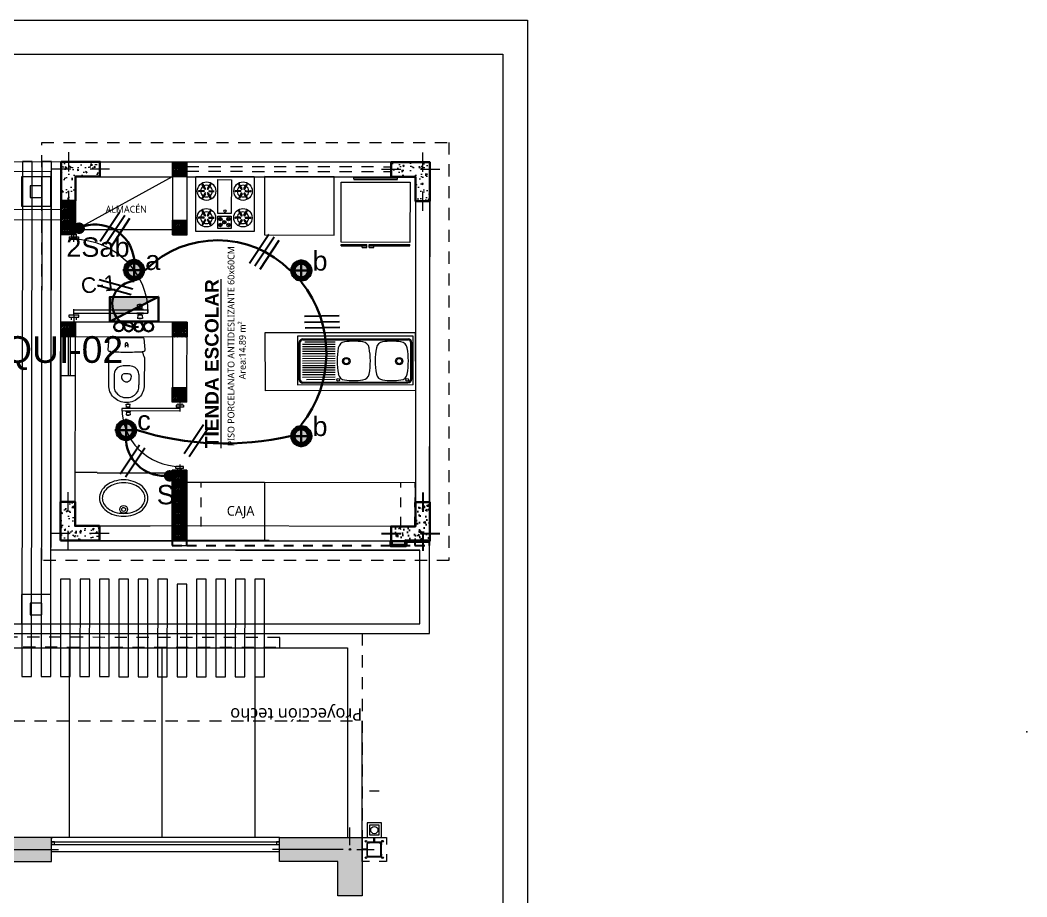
# Model space of a CAD drawing. Header units: metres. Extents: x -95.7 to -56.3, y 6.1 to 23.8.
# Drawn here: x -66.67 to -56.31, y 10.64 to 19.67 of the extents above; entities that cross this region are included whole.
import ezdxf

# ---------------------------------------------------------------- set-up
doc = ezdxf.new("R2010")
doc.units = ezdxf.units.M
doc.linetypes.add('DASHED2', pattern=[0.375, 0.25, -0.125])
doc.linetypes.add('HIDDEN2', pattern=[0.1875, 0.125, -0.0625])
for name, color, linetype, lineweight in [('ALUMBRADO', 1, 'Continuous', 30), ('GRAFO 02', 7, 'Continuous', 20), ('GRAFO01', 7, 'Continuous', 0), ('Interior - Stair & Railing_Pen_No__122', 9, 'Continuous', 13), ('Letras El', 9, 'Continuous', 5), ('letras sr', 7, 'Continuous', 5), ('Muros el', 7, 'Continuous', 50), ('Pisos El', 252, 'Continuous', 0), ('proyecc', 252, 'DASHED2', 0), ('Sanitarios el', 141, 'Continuous', 15), ('TOMACORRIENTE', 5, 'HIDDEN2', 30)]:
    doc.layers.add(name, color=color, linetype=linetype, lineweight=lineweight)
doc.layers.add('Mobiliario', color=7, linetype='Continuous', lineweight=0, true_color=0x7f7f7f)
doc.layers.add('RAMPA PROPUESTA 1 CERRAMIENTO_Pen_No__123', color=7, linetype='Continuous', lineweight=0, true_color=0xd8d8d8)
doc.styles.add('Generales', font='trebuc.ttf', dxfattribs={"height": 0.22})
doc.styles.add('Santa Rosa 1 50', font='trebuc.ttf')
doc.styles.get("Standard").update_dxf_attribs({"font": 'arial.ttf'})

# ---------------------------------------------------------------- blocks, each defined once
blk = doc.blocks.new('PTA-B-flat-3')
for p, q in [((0, 0), (0, -0.111)), ((0, -0.074), (-0.693, -0.073)), ((-0.693, -0.073), (-0.693, -0.1)), ((-0.693, -0.1), (0, -0.101)), ((-0.65, -0.067), (-0.588, -0.067)), ((-0.65, -0.072), (-0.65, -0.067)), ((-0.65, -0.072), (-0.588, -0.072)), ((-0.65, -0.101), (-0.65, -0.107)), ((-0.65, -0.101), (-0.588, -0.101)), ((-0.65, -0.107), (-0.588, -0.107)), ((-0.639, -0.12), (-0.644, -0.152)), ((-0.639, -0.053), (-0.643, -0.021)), ((-0.643, -0.021), (-0.594, -0.021)), ((-0.639, -0.053), (-0.599, -0.053)), ((-0.639, -0.12), (-0.599, -0.12)), ((-0.629, -0.021), (-0.629, -0.02)), ((-0.629, -0.02), (-0.609, -0.02)), ((-0.61, -0.063), (-0.628, -0.063)), ((-0.61, -0.111), (-0.628, -0.111)), ((-0.627, -0.063), (-0.627, -0.053)), ((-0.627, -0.111), (-0.627, -0.12)), ((-0.611, -0.063), (-0.611, -0.053)), ((-0.611, -0.111), (-0.611, -0.12)), ((-0.609, -0.021), (-0.609, -0.02)), ((-0.599, -0.053), (-0.594, -0.021)), ((-0.599, -0.12), (-0.595, -0.152)), ((-0.588, -0.072), (-0.588, -0.067)), ((-0.588, -0.101), (-0.588, -0.107)), ((-0.044, -0.035), (-0.045, -0.058)), ((0.044, -0.058), (-0.045, -0.058)), ((0.044, -0.036), (-0.044, -0.035)), ((-0.022, -0.013), (-0.022, -0.035)), ((0.022, -0.013), (0.022, -0.036)), ((0.044, -0.036), (0.044, -0.058)), ((-0.644, -0.152), (-0.595, -0.152)), ((-0.629, -0.152), (-0.629, -0.154)), ((-0.629, -0.154), (-0.609, -0.154)), ((-0.609, -0.152), (-0.609, -0.154)), ((0.043, -0.769), (-0.046, -0.769)), ((-0.046, -0.791), (-0.046, -0.769)), ((0.043, -0.791), (-0.046, -0.791)), ((-0.023, -0.813), (-0.023, -0.791)), ((-0.001, -0.744), (-0.001, -0.806)), ((0.021, -0.813), (0.021, -0.791)), ((0.043, -0.791), (0.043, -0.769))]:
    blk.add_line(p, q)
for centre, radius, start, end in [((0, -0.074), 0.693, 179.9174, 269.9174), ((-0.631, -0.063), 0.00358, 260.098, 5.0647), ((-0.631, -0.11), 0.00358, 354.7701, 99.7368), ((-0.607, -0.063), 0.00358, 174.7701, 279.7368), ((-0.607, -0.11), 0.00358, 80.098, 185.0647)]:
    blk.add_arc(centre, radius, start, end)
blk = doc.blocks.new('werfew-flat-1')
for p, q in [((321.193, 363.775), (321.193, 363.747)), ((321.223, 363.775), (321.223, 363.747)), ((321.079, 363.464), (321.079, 363.358)), ((321.336, 363.463), (321.336, 363.357))]:
    blk.add_line(p, q)
blk.add_lwpolyline([(321.392, 363.636), (321.391, 363.356, -0.414214), (321.211, 363.176, -0.005002), (321.207, 363.176, -0.005002), (321.204, 363.176, -0.414214), (321.024, 363.356), (321.024, 363.636, -0.005595), (321.047, 363.699, -0.000857), (321.037, 363.7, -0.423453), (321.018, 363.721), (321.03, 363.837, -0.388879), (321.04, 363.846), (321.208, 363.846), (321.377, 363.846, -0.388879), (321.387, 363.836), (321.398, 363.721, -0.423453), (321.379, 363.699, -0.000857), (321.369, 363.699, -0.005595)], format="xyb", close=True)
for centre, radius, start, end in [((321.208, 363.775), 0.015, 89.9174, 179.9174), ((321.208, 363.775), 0.0135, 89.9174, 269.9174), ((321.208, 363.775), 0.015, 359.9174, 89.9174), ((321.208, 363.775), 0.0135, 269.9174, 89.9174), ((321.209, 366.695), 3, 266.9154, 269.9887), ((321.216, 366.695), 3, 269.8461, 272.9194), ((321.164, 363.464), 0.085, 104.8726, 179.9174), ((321.204, 363.314), 0.24, 89.0263, 104.8726), ((321.211, 363.314), 0.24, 74.9621, 90.8084), ((321.251, 363.464), 0.085, 359.9174, 74.9621), ((321.207, 363.439), 0.05, 162.935, 270.7566), ((321.178, 363.448), 0.02, 108.6497, 162.935), ((321.204, 363.372), 0.1, 87.7784, 108.6497), ((321.211, 363.372), 0.1, 71.185, 92.0563), ((321.208, 363.439), 0.05, 269.0782, 16.8997), ((321.237, 363.448), 0.02, 16.8997, 71.185), ((321.319, 363.357), 0.24, 179.9174, 188.1467), ((321.182, 363.338), 0.102, 188.1467, 219.2068), ((321.233, 363.338), 0.102, 320.628, 351.6881), ((321.096, 363.358), 0.24, 351.6881, 359.9174), ((321.204, 363.356), 0.13, 219.2068, 271.5626), ((321.211, 363.356), 0.13, 268.2722, 320.628)]:
    blk.add_arc(centre, radius, start, end)
blk = doc.blocks.new('SAPLS501-flat-1')
at = {"linetype": 'Continuous'}
for p, q in [((-0.273, 0.55), (0.275, 0.55)), ((0.274, 0), (-0.274, 0))]:
    blk.add_line(p, q, dxfattribs=at)
for points in [[(0, 0.101, 0.075373), (0.099, 0.115, 0.085733), (0.177, 0.155, 0.106084), (0.233, 0.219, 0.12693), (0.251, 0.288, 0.12693), (0.233, 0.357, 0.106084), (0.178, 0.42, 0.085733), (0.099, 0.46, 0.075373), (0.001, 0.476, 0.075373), (-0.098, 0.461, 0.085733), (-0.176, 0.421, 0.106084), (-0.232, 0.357, 0.12693), (-0.25, 0.288, 0.12693), (-0.232, 0.22, 0.106084), (-0.177, 0.156, 0.085733), (-0.099, 0.116, 0.075373)], [(0, 0.131, 0.075373), (0.09, 0.144, 0.085733), (0.159, 0.179, 0.106084), (0.207, 0.233, 0.12693), (0.221, 0.288, 0.12693), (0.207, 0.342, 0.106084), (0.16, 0.396, 0.085733), (0.09, 0.432, 0.075373), (0.001, 0.446, 0.075373), (-0.089, 0.432, 0.085733), (-0.158, 0.397, 0.106084), (-0.206, 0.343, 0.12693), (-0.22, 0.288, 0.12693), (-0.206, 0.234, 0.106084), (-0.159, 0.18, 0.085733), (-0.09, 0.144, 0.075373)]]:
    blk.add_lwpolyline(points, format="xyb", close=True)
for radius in [0.04, 0.02]:
    blk.add_circle((0, 0.172), radius)
blk = doc.blocks.new('Muko07pl-flat-1')
at = {"color": 7}
for p, q in [((-0.224, 0), (0.224, 0)), ((-0.224, -0.015), (-0.224, 0)), ((-0.355, -0.664), (-0.354, -0.044)), ((-0.354, -0.044), (0.354, -0.045)), ((-0.224, -0.017), (0.224, -0.018)), ((0.224, -0.016), (0.224, 0)), ((0.354, -0.045), (0.353, -0.665)), ((0.353, -0.665), (-0.355, -0.664)), ((-0.355, -0.686), (-0.09, -0.686)), ((-0.355, -0.701), (-0.355, -0.686)), ((-0.355, -0.701), (-0.09, -0.702)), ((-0.139, -0.702), (-0.09, -0.702)), ((-0.139, -0.717), (-0.139, -0.702)), ((-0.139, -0.717), (-0.09, -0.717)), ((-0.09, -0.702), (-0.09, -0.686)), ((-0.09, -0.717), (-0.09, -0.702)), ((-0.067, -0.686), (0.353, -0.687)), ((-0.067, -0.702), (-0.067, -0.686)), ((-0.067, -0.717), (-0.067, -0.702)), ((-0.067, -0.702), (-0.018, -0.702)), ((-0.067, -0.702), (0.353, -0.702)), ((-0.067, -0.717), (-0.018, -0.717)), ((-0.018, -0.717), (-0.018, -0.702)), ((0.353, -0.702), (0.353, -0.687))]:
    blk.add_line(p, q, dxfattribs=at)
blk = doc.blocks.new('blo')
at = {"true_color": 0x2776bb}
h = blk.add_hatch(dxfattribs=at)
h.set_pattern_fill('AR-CONC', color=152, scale=0.0009)
h.paths.add_polyline_path([(69.387, -10.564), (69.787, -10.564), (69.787, -10.414), (69.537, -10.414), (69.537, -10.164), (69.387, -10.164)])
for points in [[(69.462, -10.064), (69.462, -10.264)], [(69.462, -10.464), (69.462, -10.664)], [(69.286, -10.489), (69.486, -10.489)], [(69.687, -10.489), (69.887, -10.489)]]:
    blk.add_lwpolyline(points)
at = {"color": 177, "lineweight": 30, "true_color": 0x293189}
blk.add_lwpolyline([(69.387, -10.564), (69.387, -10.164), (69.537, -10.164), (69.537, -10.414), (69.787, -10.414), (69.787, -10.564)], close=True, dxfattribs=at)
blk = doc.blocks.new('PTA-B-flat-2')
for p, q in [((0.0427, 0.7415), (-0.0406, 0.7416)), ((-0.0406, 0.7416), (-0.0406, 0.7208)), ((0.0427, 0.7207), (-0.0406, 0.7208)), ((-0.0197, 0.7625), (-0.0198, 0.7416)), ((0.001, 0.6972), (0.0011, 0.7557)), ((0.0219, 0.7624), (0.0219, 0.7416)), ((0.0427, 0.7415), (0.0427, 0.7207)), ((-0.6497, 0.0959), (0.0001, 0.0949)), ((-0.6497, 0.0703), (-0.6497, 0.0959)), ((-0.6092, 0.0967), (-0.6092, 0.1017)), ((-0.6092, 0.1017), (-0.5509, 0.1016)), ((-0.6092, 0.0967), (-0.5509, 0.0966)), ((-0.6029, 0.1442), (-0.5571, 0.1441)), ((-0.5987, 0.1142), (-0.6029, 0.1442)), ((-0.5987, 0.1142), (-0.5613, 0.1142)), ((-0.5893, 0.1459), (-0.5707, 0.1459)), ((-0.5893, 0.1442), (-0.5893, 0.1459)), ((-0.5718, 0.1053), (-0.5882, 0.1053)), ((-0.5871, 0.1053), (-0.5871, 0.1142)), ((-0.573, 0.1053), (-0.5729, 0.1142)), ((-0.5707, 0.1442), (-0.5707, 0.1459)), ((-0.5613, 0.1142), (-0.5571, 0.1441)), ((-0.5509, 0.0966), (-0.5509, 0.1016)), ((0, 0), (0.0002, 0.104)), ((0.0001, 0.0694), (-0.6497, 0.0703)), ((-0.6093, 0.0693), (-0.5509, 0.0692)), ((-0.6093, 0.0693), (-0.6093, 0.0643)), ((-0.6093, 0.0643), (-0.5509, 0.0642)), ((-0.5988, 0.0518), (-0.6031, 0.0218)), ((-0.6031, 0.0218), (-0.5572, 0.0217)), ((-0.5988, 0.0518), (-0.5614, 0.0517)), ((-0.5895, 0.0218), (-0.5895, 0.02)), ((-0.5895, 0.02), (-0.5708, 0.02)), ((-0.5719, 0.0607), (-0.5883, 0.0607)), ((-0.5872, 0.0607), (-0.5872, 0.0518)), ((-0.573, 0.0607), (-0.573, 0.0518)), ((-0.5708, 0.0218), (-0.5708, 0.02)), ((-0.5614, 0.0517), (-0.5572, 0.0217)), ((-0.5509, 0.0692), (-0.5509, 0.0642)), ((0.0417, 0.054), (-0.0416, 0.0541)), ((-0.0416, 0.0333), (-0.0416, 0.0541)), ((0.0417, 0.0332), (-0.0416, 0.0333)), ((-0.0208, 0.0125), (-0.0208, 0.0333)), ((0.0209, 0.0124), (0.0209, 0.0332)), ((0.0417, 0.0332), (0.0417, 0.054))]:
    blk.add_line(p, q)
for centre, radius, start, end in [((0.0001, 0.0694), 0.6498, 89.91738, 179.91738), ((-0.5916, 0.105), 0.00335, 260.09799, 5.06469), ((-0.5685, 0.105), 0.00335, 174.77006, 279.73676), ((-0.5916, 0.061), 0.00335, 354.77006, 99.73676), ((-0.5686, 0.0609), 0.00335, 80.09799, 185.06469)]:
    blk.add_arc(centre, radius, start, end)
blk = doc.blocks.new('Estufa-p02-flat-1')
for p, q in [((-0.208, -0.129), (-0.234, -0.084)), ((-0.199, -0.124), (-0.225, -0.079)), ((-0.181, -0.124), (-0.155, -0.079)), ((-0.172, -0.129), (-0.147, -0.084)), ((0.168, -0.129), (0.142, -0.085)), ((0.177, -0.124), (0.151, -0.08)), ((0.195, -0.124), (0.221, -0.08)), ((0.204, -0.129), (0.229, -0.085)), ((-0.217, -0.145), (-0.269, -0.145)), ((-0.217, -0.155), (-0.269, -0.155)), ((-0.208, -0.171), (-0.234, -0.215)), ((-0.199, -0.176), (-0.225, -0.22)), ((-0.181, -0.176), (-0.155, -0.22)), ((-0.172, -0.171), (-0.147, -0.215)), ((-0.163, -0.145), (-0.112, -0.145)), ((-0.163, -0.155), (-0.112, -0.155)), ((0.159, -0.145), (0.107, -0.145)), ((0.159, -0.155), (0.107, -0.155)), ((0.168, -0.171), (0.142, -0.216)), ((0.177, -0.176), (0.151, -0.221)), ((0.195, -0.176), (0.221, -0.221)), ((0.204, -0.171), (0.229, -0.216)), ((0.213, -0.145), (0.264, -0.145)), ((0.213, -0.155), (0.264, -0.155)), ((-0.208, -0.403), (-0.234, -0.358)), ((-0.2, -0.398), (-0.225, -0.353)), ((-0.181, -0.398), (-0.156, -0.353)), ((-0.173, -0.403), (-0.147, -0.358)), ((0.168, -0.403), (0.142, -0.359)), ((0.176, -0.398), (0.151, -0.354)), ((0.195, -0.398), (0.22, -0.354)), ((0.203, -0.403), (0.229, -0.359)), ((-0.218, -0.419), (-0.269, -0.419)), ((-0.218, -0.429), (-0.269, -0.429)), ((-0.208, -0.445), (-0.234, -0.489)), ((-0.2, -0.45), (-0.226, -0.494)), ((-0.181, -0.45), (-0.156, -0.494)), ((-0.173, -0.445), (-0.147, -0.489)), ((-0.164, -0.419), (-0.112, -0.419)), ((-0.164, -0.429), (-0.112, -0.429)), ((-0.065, -0.489), (-0.042, -0.514)), ((-0.063, -0.427), (-0.039, -0.453)), ((-0.03, -0.44), (-0.063, -0.427)), ((-0.03, -0.502), (-0.063, -0.489)), ((-0.022, -0.46), (0.001, -0.485)), ((0.011, -0.473), (-0.022, -0.46)), ((0.053, -0.502), (0.02, -0.489)), ((0.021, -0.428), (0.044, -0.453)), ((0.054, -0.441), (0.021, -0.428)), ((0.025, -0.489), (0.048, -0.515)), ((0.158, -0.419), (0.107, -0.419)), ((0.158, -0.429), (0.107, -0.429)), ((0.168, -0.445), (0.142, -0.49)), ((0.176, -0.45), (0.15, -0.495)), ((0.195, -0.45), (0.22, -0.495)), ((0.203, -0.445), (0.229, -0.49)), ((0.212, -0.419), (0.264, -0.419)), ((0.212, -0.429), (0.264, -0.429))]:
    blk.add_line(p, q)
for points in [[(-0.301, -0.565), (-0.3, 0), (0.3, 0), (0.299, -0.565)], [(-0.075, -0.379), (-0.074, -0.031), (0.066, -0.032), (0.065, -0.379)], [(-0.075, -0.535), (-0.075, -0.406), (0.065, -0.406), (0.065, -0.535)]]:
    blk.add_lwpolyline(points, close=True)
for centre, radius in [((-0.19, -0.15), 0.095), ((0.186, -0.15), 0.095), ((-0.191, -0.424), 0.095), ((0, -0.355), 0.0133), ((0.185, -0.424), 0.095), ((-0.047, -0.437), 0.018), ((-0.047, -0.498), 0.018), ((-0.007, -0.47), 0.018), ((0.036, -0.437), 0.018), ((0.036, -0.498), 0.018)]:
    blk.add_circle(centre, radius)
for centre, radius, start, end in [((-0.19, -0.15), 0.06, 123.7399, 176.0948), ((-0.229, -0.082), 0.005, 29.9174, 209.9174), ((-0.19, -0.15), 0.06, 63.7399, 116.0948), ((-0.19, -0.15), 0.06, 3.7399, 56.0948), ((-0.151, -0.082), 0.005, 329.9174, 149.9174), ((0.186, -0.15), 0.06, 123.7399, 176.0948), ((0.147, -0.082), 0.005, 29.9174, 209.9174), ((0.186, -0.15), 0.06, 63.7399, 116.0948), ((0.186, -0.15), 0.06, 3.7399, 56.0948), ((0.225, -0.082), 0.005, 329.9174, 149.9174), ((-0.269, -0.15), 0.005, 89.9174, 269.9174), ((-0.19, -0.15), 0.06, 183.7399, 236.0948), ((-0.217, -0.15), 0.005, 269.9174, 89.9174), ((-0.19, -0.15), 0.06, 243.7399, 296.0948), ((-0.204, -0.126), 0.005, 209.9174, 29.9174), ((-0.204, -0.173), 0.005, 329.9174, 149.9174), ((-0.177, -0.126), 0.005, 149.9174, 329.9174), ((-0.177, -0.173), 0.005, 29.9174, 209.9174), ((-0.163, -0.15), 0.005, 89.9174, 269.9174), ((-0.19, -0.15), 0.06, 303.7399, 356.0948), ((-0.097, -0.15), 0.005, 269.9174, 89.9174), ((0.107, -0.15), 0.005, 89.9174, 269.9174), ((0.186, -0.15), 0.06, 183.7399, 236.0948), ((0.159, -0.15), 0.005, 269.9174, 89.9174), ((0.186, -0.15), 0.06, 243.7399, 296.0948), ((0.172, -0.127), 0.005, 209.9174, 29.9174), ((0.172, -0.174), 0.005, 329.9174, 149.9174), ((0.199, -0.127), 0.005, 149.9174, 329.9174), ((0.199, -0.174), 0.005, 29.9174, 209.9174), ((0.213, -0.15), 0.005, 89.9174, 269.9174), ((0.186, -0.15), 0.06, 303.7399, 356.0948), ((0.264, -0.15), 0.005, 269.9174, 89.9174), ((-0.23, -0.218), 0.005, 149.9174, 329.9174), ((-0.151, -0.218), 0.005, 209.9174, 29.9174), ((0.146, -0.218), 0.005, 149.9174, 329.9174), ((0.225, -0.218), 0.005, 209.9174, 29.9174), ((-0.191, -0.424), 0.06, 123.7399, 176.0948), ((-0.23, -0.356), 0.005, 29.9174, 209.9174), ((-0.191, -0.424), 0.06, 63.7399, 116.0948), ((-0.204, -0.4), 0.005, 209.9174, 29.9174), ((-0.177, -0.4), 0.005, 149.9174, 329.9174), ((-0.191, -0.424), 0.06, 3.7399, 56.0948), ((-0.151, -0.356), 0.005, 329.9174, 149.9174), ((0.185, -0.424), 0.06, 123.7399, 176.0948), ((0.146, -0.356), 0.005, 29.9174, 209.9174), ((0.185, -0.424), 0.06, 63.7399, 116.0948), ((0.172, -0.401), 0.005, 209.9174, 29.9174), ((0.199, -0.401), 0.005, 149.9174, 329.9174), ((0.185, -0.424), 0.06, 3.7399, 56.0948), ((0.225, -0.356), 0.005, 329.9174, 149.9174), ((-0.269, -0.424), 0.005, 89.9174, 269.9174), ((-0.191, -0.424), 0.06, 183.7399, 236.0948), ((-0.23, -0.492), 0.005, 149.9174, 329.9174), ((-0.218, -0.424), 0.005, 269.9174, 89.9174), ((-0.191, -0.424), 0.06, 243.7399, 296.0948), ((-0.204, -0.447), 0.005, 329.9174, 149.9174), ((-0.177, -0.447), 0.005, 29.9174, 209.9174), ((-0.164, -0.424), 0.005, 89.9174, 269.9174), ((-0.191, -0.424), 0.06, 303.7399, 356.0948), ((-0.151, -0.492), 0.005, 209.9174, 29.9174), ((-0.097, -0.424), 0.005, 269.9174, 89.9174), ((0.107, -0.424), 0.005, 89.9174, 269.9174), ((0.185, -0.424), 0.06, 183.7399, 236.0948), ((0.146, -0.492), 0.005, 149.9174, 329.9174), ((0.158, -0.424), 0.005, 269.9174, 89.9174), ((0.185, -0.424), 0.06, 243.7399, 296.0948), ((0.172, -0.448), 0.005, 329.9174, 149.9174), ((0.199, -0.448), 0.005, 29.9174, 209.9174), ((0.212, -0.424), 0.005, 89.9174, 269.9174), ((0.185, -0.424), 0.06, 303.7399, 356.0948), ((0.225, -0.492), 0.005, 209.9174, 29.9174), ((0.264, -0.424), 0.005, 269.9174, 89.9174)]:
    blk.add_arc(centre, radius, start, end)
blk = doc.blocks.new('LED PASILLO')
at = {"layer": 'ALUMBRADO'}
h = blk.add_hatch(color=202, dxfattribs=at)
h.dxf.hatch_style = 1
edge = h.paths.add_edge_path()
edge.add_line((0, 0.138), (0, -0.138))
edge.add_line((-0.138, 0), (0.138, 0))
edge = h.paths.add_edge_path()
edge.add_line((0, 0), (0, 0.085))
edge.add_arc((0, 0), 0.0845, 90, 180)
edge.add_line((-0.085, 0), (0, 0))
edge = h.paths.add_edge_path()
edge.add_line((0.085, 0), (0, 0))
edge.add_line((0, 0), (0, -0.085))
edge.add_arc((0, 0), 0.0845, 270, 360)
at = {"layer": 'ALUMBRADO', "color": 202}
for points in [[(0, 0.138), (0, -0.138)], [(-0.138, 0), (0.138, 0)]]:
    blk.add_lwpolyline(points, dxfattribs=at)
for radius in [0.122, 0.103, 0.0845]:
    blk.add_circle((0, 0), radius, dxfattribs=at)
blk = doc.blocks.new('TD ALUMBRADO 1')
at = {"layer": 'ALUMBRADO'}
h = blk.add_hatch(color=256, dxfattribs=at)
h.dxf.hatch_style = 1
h.paths.add_polyline_path([(0.25, 0.25), (-0.25, 0), (-0.25, 0.25)])
at = {"layer": 'ALUMBRADO', "color": 5}
for points in [[(0.25, 0.25), (-0.25, 0), (-0.25, 0.25), (0.25, 0.25)], [(0.25, 0.25), (0.25, 0), (-0.25, 0), (-0.25, 0.25), (0.25, 0.25)]]:
    blk.add_lwpolyline(points, dxfattribs=at)
for centre in [(-0.158, -0.055), (-0.057, -0.056), (0.045, -0.057), (0.147, -0.057)]:
    blk.add_circle(centre, 0.0473, dxfattribs=at)

msp = doc.modelspace()

# ---------------------------------------------------------------- hatches: boundary and pattern name
at = {"layer": 'ALUMBRADO', "lineweight": 25}
h = msp.add_hatch(color=102, dxfattribs=at)
h.dxf.hatch_style = 1
h.paths.add_polyline_path([(-66.127, 17.529, -1), (-66.007, 17.529, -1)])
h = msp.add_hatch(color=102, dxfattribs=at)
h.dxf.hatch_style = 1
h.paths.add_polyline_path([(-65.195, 14.979, -1), (-65.075, 14.979, -1)])
at = {"layer": 'Interior - Stair & Railing_Pen_No__122', "linetype": 'Continuous', "lineweight": 13}
h = msp.add_hatch(dxfattribs=at)
h.set_pattern_fill('GOST_GROUND', color=9, scale=0.002)
h.set_pattern_definition([(45, (-34.684379, 3.693281), (0.028284271, -7e-18), [0.04]), (45, (-34.678379, 3.693281), (0.028284271, -7e-18), [0.04]), (45, (-34.672379, 3.693281), (0.028284271, -7e-18), [0.04])])
h.paths.add_polyline_path([(-64.954, 18.212), (-65.029, 18.212), (-65.103, 18.212), (-65.103, 18.062), (-64.954, 18.062)])
h = msp.add_hatch(dxfattribs=at)
h.set_pattern_fill('GOST_GROUND', color=9, scale=0.002)
h.set_pattern_definition([(45, (-35.83115, 3.121488), (0.028284271, -7e-18), [0.04]), (45, (-35.82515, 3.121488), (0.028284271, -7e-18), [0.04]), (45, (-35.81915, 3.121488), (0.028284271, -7e-18), [0.04])])
h.paths.add_polyline_path([(-66.1, 17.813), (-66.175, 17.813), (-66.253, 17.813), (-66.25, 17.64), (-66.253, 17.463), (-66.103, 17.463)])
h = msp.add_hatch(dxfattribs=at)
h.set_pattern_fill('GOST_GROUND', color=9, scale=0.002)
h.set_pattern_definition([(45, (-34.688489, 3.094724), (0.028284271, -7e-18), [0.04]), (45, (-34.682489, 3.094724), (0.028284271, -7e-18), [0.04]), (45, (-34.676489, 3.094724), (0.028284271, -7e-18), [0.04])])
h.paths.add_polyline_path([(-64.958, 17.613), (-65.033, 17.613), (-65.107, 17.613), (-65.107, 17.463), (-64.958, 17.463)])
h = msp.add_hatch(dxfattribs=at)
h.set_pattern_fill('GOST_GROUND', color=9, scale=0.002)
h.set_pattern_definition([(45, (-35.834612, 2.044592), (0.028284271, -7e-18), [0.04]), (45, (-35.828612, 2.044592), (0.028284271, -7e-18), [0.04]), (45, (-35.822612, 2.044592), (0.028284271, -7e-18), [0.04])])
h.paths.add_polyline_path([(-66.104, 16.563), (-66.179, 16.563), (-66.254, 16.563), (-66.254, 16.413), (-66.104, 16.413)])
h = msp.add_hatch(dxfattribs=at)
h.set_pattern_fill('GOST_GROUND', color=9, scale=0.002)
h.set_pattern_definition([(45, (-34.686674, 2.04315), (0.028284271, -7e-18), [0.04]), (45, (-34.680674, 2.04315), (0.028284271, -7e-18), [0.04]), (45, (-34.674674, 2.04315), (0.028284271, -7e-18), [0.04])])
h.paths.add_polyline_path([(-64.956, 16.561), (-65.031, 16.562), (-65.106, 16.562), (-65.106, 16.411), (-64.956, 16.411)])
h = msp.add_hatch(dxfattribs=at)
h.set_pattern_fill('GOST_GROUND', color=9, scale=0.002)
h.set_pattern_definition([(45, (-34.690846, 1.369837), (0.028284271, -7e-18), [0.04]), (45, (-34.684846, 1.369837), (0.028284271, -7e-18), [0.04]), (45, (-34.678846, 1.369837), (0.028284271, -7e-18), [0.04])])
h.paths.add_polyline_path([(-64.96, 15.888), (-65.035, 15.888), (-65.11, 15.888), (-65.11, 15.738), (-64.96, 15.738)])
h = msp.add_hatch(dxfattribs=at)
h.set_pattern_fill('GOST_GROUND', color=9, scale=0.002)
h.set_pattern_definition([(45, (-34.688668, 0.518379), (0.028284271, -7e-18), [0.04]), (45, (-34.682668, 0.518379), (0.028284271, -7e-18), [0.04]), (45, (-34.676668, 0.518379), (0.028284271, -7e-18), [0.04])])
h.paths.add_polyline_path([(-64.958, 15.037), (-65.033, 15.037), (-65.108, 15.037), (-65.108, 14.312), (-64.958, 14.312)])
h = msp.add_hatch(color=9, dxfattribs=at)
h.dxf.hatch_style = 1
h.paths.add_polyline_path([(-66.352, 11.007), (-66.952, 11.007), (-66.952, 10.656), (-67.202, 10.656), (-67.202, 11.257), (-66.352, 11.257)])
h = msp.add_hatch(color=9, dxfattribs=at)
h.dxf.hatch_style = 1
h.paths.add_polyline_path([(-66.352, 11.007), (-66.952, 11.007), (-66.952, 10.656), (-67.202, 10.656), (-67.202, 11.257), (-66.352, 11.257)])
h = msp.add_hatch(color=9, dxfattribs=at)
h.dxf.hatch_style = 1
h.paths.add_polyline_path([(-64.003, 11.007), (-63.403, 11.007), (-63.403, 10.656), (-63.153, 10.656), (-63.153, 11.257), (-64.003, 11.257)])
h = msp.add_hatch(dxfattribs=at)
h.set_pattern_fill('ANSI31', color=9, scale=0.0025, angle=180, style=0)
h.set_pattern_definition([(225, (-213.6305865, -116.3740704), (0.00561266015, -0.00561266015), [])])
h.paths.add_polyline_path([(-63.102, 11.194), (-63.102, 11.069, 0.414214), (-63.09, 11.057), (-62.965, 11.057, 0.414213), (-62.952, 11.069), (-62.952, 11.194, 0.414208), (-62.965, 11.207), (-63.09, 11.207, 0.414214)])
h.paths.add_polyline_path([(-63.096, 11.194, -0.414214), (-63.09, 11.2), (-62.965, 11.2, -0.414214), (-62.959, 11.194), (-62.959, 11.069, -0.414214), (-62.965, 11.063), (-63.09, 11.063, -0.414214), (-63.096, 11.069)], flags=16)

# ---------------------------------------------------------------- linework, layer by layer
at = {"linetype": 'DASHED2', "ltscale": 0.2}
msp.add_line((-62.605, 14.458), (-62.604, 14.908), dxfattribs=at)
at = {"lineweight": 5}
msp.add_lwpolyline([(-77.856, 19.672), (-61.448, 19.672), (-61.448, 6.112), (-77.856, 6.112), (-77.856, 19.672)], dxfattribs=at)
msp.add_lwpolyline([(-77.506, 19.322), (-61.702, 19.322), (-61.702, 6.374), (-77.506, 6.374)], close=True, dxfattribs=at)
at = {"color": 2, "linetype": 'DASHED2', "ltscale": 0.2}
for points in [[(-65.109, 14.312), (-65.109, 14.262), (-64.959, 14.261), (-64.959, 14.311)], [(-64.959, 14.261), (-62.609, 14.261)], [(-62.608, 14.308), (-62.608, 14.262), (-62.458, 14.261), (-62.458, 14.308)]]:
    msp.add_lwpolyline(points, dxfattribs=at)
at = {"layer": 'ALUMBRADO', "color": 114, "lineweight": 25}
for points in [[(-65.652, 17.692), (-65.85, 17.392)], [(-65.598, 17.662), (-65.796, 17.363)], [(-65.547, 17.628), (-65.745, 17.329)], [(-64.113, 17.466), (-64.312, 17.167)], [(-64.06, 17.437), (-64.258, 17.138)], [(-64.009, 17.403), (-64.207, 17.104)], [(-65.877, 16.944), (-65.532, 16.846)], [(-65.86, 17.003), (-65.515, 16.905)], [(-63.747, 16.625), (-63.388, 16.631)], [(-63.746, 16.563), (-63.387, 16.57)], [(-63.74, 16.502), (-63.381, 16.509)], [(-64.788, 15.504), (-64.987, 15.205)], [(-64.735, 15.475), (-64.933, 15.175)], [(-65.444, 15.296), (-65.643, 14.996)], [(-65.391, 15.266), (-65.589, 14.967)]]:
    msp.add_lwpolyline(points, dxfattribs=at)
at = {"layer": 'ALUMBRADO'}
for centre, radius, start, end in [((-65.903, 17.164), 0.404, 7.0558, 113.3449), ((-64.643, 16.35), 1.055, 44.7612, 134.76), ((-65.49, 16.748), 0.236, 92.7674, 278.6144), ((-64.702, 16.241), 1.181, 321.4239, 38.5761), ((-64.569, 18.349), 3.036, 252.7549, 282.8437), ((-65.188, 15.376), 0.398, 185.926, 276.3494)]:
    msp.add_arc(centre, radius, start, end, dxfattribs=at)
at = {"layer": 'GRAFO 02'}
for p, q in [((-65.882, 15.013), (-66.108, 15.013)), ((-65.334, 15.012), (-65.108, 15.012))]:
    msp.add_line(p, q, dxfattribs=at)
at = {"layer": 'GRAFO01', "linetype": 'DASHED2', "ltscale": 0.2}
for p, q in [((-64.81, 14.458), (-64.809, 14.908)), ((-62.755, 14.458), (-62.754, 14.908))]:
    msp.add_line(p, q, dxfattribs=at)
at = {"layer": 'GRAFO01', "lineweight": -3}
msp.add_line((-64.109, 14.31), (-64.959, 14.311), dxfattribs=at)
at = {"layer": 'GRAFO01'}
msp.add_lwpolyline([(-62.854, 14.458), (-64.959, 14.463)], dxfattribs=at)
at = {"layer": 'Interior - Stair & Railing_Pen_No__122', "color": 9, "linetype": 'Continuous', "lineweight": 13}
for p, q in [((-66.104, 17.513), (-65.104, 18.062)), ((-65.104, 17.512), (-66.104, 17.513)), ((-66.181, 16.41), (-66.179, 16.01)), ((-66.16, 16.41), (-66.159, 16.01)), ((-66.106, 16.11), (-66.106, 16.41)), ((-62.626, 16.419), (-63.818, 16.417)), ((-63.763, 16.389), (-62.678, 16.39)), ((-62.626, 15.918), (-62.626, 16.419)), ((-63.803, 16.349), (-63.803, 15.975)), ((-63.793, 16.349), (-63.793, 15.975)), ((-63.43, 16.331), (-63.768, 16.331)), ((-63.43, 16.307), (-63.768, 16.307)), ((-63.43, 16.283), (-63.768, 16.283)), ((-63.763, 16.379), (-62.679, 16.38)), ((-63.43, 16.356), (-63.741, 16.355)), ((-62.651, 15.976), (-62.651, 16.35)), ((-62.641, 15.976), (-62.641, 16.35)), ((-63.43, 16.259), (-63.768, 16.259)), ((-63.43, 16.235), (-63.768, 16.235)), ((-63.43, 16.211), (-63.768, 16.21)), ((-63.43, 16.187), (-63.768, 16.186)), ((-63.43, 16.163), (-63.768, 16.162)), ((-63.43, 16.139), (-63.768, 16.138)), ((-63.43, 16.114), (-63.768, 16.114)), ((-63.43, 16.09), (-63.768, 16.09)), ((-66.106, 16.01), (-66.256, 16.01)), ((-63.43, 16.066), (-63.768, 16.066)), ((-63.43, 16.042), (-63.768, 16.042)), ((-63.43, 16.018), (-63.768, 16.018)), ((-63.43, 15.994), (-63.768, 15.993)), ((-63.43, 15.97), (-63.727, 15.969)), ((-63.818, 15.917), (-62.626, 15.919)), ((-63.763, 15.945), (-62.681, 15.946)), ((-63.763, 15.935), (-62.681, 15.936)), ((-64.957, 15.737), (-65.107, 15.737)), ((-62.984, 11.731), (-63.071, 11.731)), ((-63.278, 11.177), (-63.278, 11.357)), ((-64.003, 11.257), (-66.352, 11.257)), ((-66.352, 11.212), (-64.003, 11.212)), ((-66.351, 11.257), (-66.351, 11.242)), ((-66.351, 11.257), (-66.351, 11.242)), ((-63.152, 11.007), (-63.152, 11.257)), ((-63.152, 11.257), (-62.902, 11.257)), ((-63.09, 11.207), (-63.077, 11.207)), ((-63.09, 11.2), (-63.077, 11.2)), ((-63.032, 11.256), (-63.023, 11.256)), ((-63.032, 11.207), (-63.032, 11.256)), ((-63.032, 11.221), (-63.023, 11.221)), ((-63.032, 11.216), (-63.023, 11.216)), ((-63.023, 11.207), (-63.023, 11.256)), ((-62.977, 11.207), (-62.965, 11.207)), ((-62.977, 11.2), (-62.965, 11.2)), ((-62.902, 11.257), (-62.902, 11.182)), ((-67.007, 11.132), (-66.278, 11.132)), ((-67.007, 11.132), (-66.278, 11.132)), ((-66.352, 11.182), (-64.003, 11.182)), ((-64.003, 11.107), (-66.352, 11.107)), ((-63.348, 11.132), (-64.077, 11.132)), ((-63.208, 11.132), (-63.028, 11.132)), ((-63.102, 11.136), (-63.152, 11.136)), ((-63.102, 11.127), (-63.152, 11.127)), ((-63.151, 11.127), (-63.151, 11.136)), ((-63.111, 11.127), (-63.111, 11.136)), ((-63.107, 11.136), (-63.107, 11.127)), ((-63.102, 11.069), (-63.102, 11.194)), ((-63.096, 11.069), (-63.096, 11.194)), ((-62.952, 11.194), (-62.952, 11.182)), ((-63.077, 11.007), (-63.152, 11.007)), ((-62.902, 11.007), (-62.977, 11.007)), ((-62.952, 11.082), (-62.952, 11.069)), ((-62.902, 11.082), (-62.902, 11.007))]:
    msp.add_line(p, q, dxfattribs=at)
for points in [[(-76.077, 13.357), (-62.458, 13.357), (-62.458, 14.308), (-66.259, 14.313), (-66.256, 18.213), (-70.077, 18.208), (-70.083, 14.307), (-73.883, 14.313), (-73.883, 18.289), (-74.351, 18.196), (-76.077, 17.852)], [(-62.458, 14.308), (-62.453, 18.208), (-66.256, 18.213), (-66.253, 17.463), (-66.103, 17.463), (-66.103, 18.058)], [(-64.959, 14.308), (-66.253, 14.308), (-66.256, 18.213), (-62.458, 18.213), (-62.458, 14.308), (-64.859, 14.308)], [(-66.103, 18.058), (-65.104, 18.058)], [(-65.104, 18.062), (-65.104, 17.462), (-64.954, 17.461), (-64.954, 18.061)], [(-64.954, 18.058), (-62.604, 18.058), (-62.604, 14.458), (-62.854, 14.458), (-62.854, 14.261)], [(-66.256, 16.563), (-66.259, 14.313), (-66.109, 14.313)], [(-65.106, 16.412), (-65.107, 15.888), (-64.957, 15.888), (-64.956, 16.561), (-66.256, 16.563)], [(-65.106, 16.562), (-64.956, 16.562), (-64.956, 16.41), (-65.106, 16.41), (-65.106, 16.562)], [(-66.109, 14.463), (-66.106, 16.413)], [(-66.106, 16.413), (-65.106, 16.412)], [(-65.109, 15.037), (-65.109, 14.462), (-66.109, 14.463), (-66.109, 14.463)], [(-66.109, 14.313), (-65.109, 14.312), (-65.109, 14.262), (-64.959, 14.261), (-64.959, 15.037), (-65.109, 15.037)], [(-64.158, 14.91), (-64.958, 14.912)], [(-62.854, 14.459), (-62.604, 14.458), (-62.604, 14.908), (-64.158, 14.91), (-64.159, 14.31)]]:
    msp.add_lwpolyline(points, dxfattribs=at)
for points in [[(-65.107, 18.211), (-64.957, 18.211), (-64.957, 18.06), (-65.107, 18.06)], [(-66.253, 17.813), (-66.103, 17.813), (-66.103, 17.463), (-66.253, 17.463)], [(-65.107, 17.613), (-64.958, 17.613), (-64.958, 17.462), (-65.107, 17.462)], [(-66.256, 16.563), (-66.106, 16.563), (-66.106, 16.411), (-66.256, 16.411)], [(-64.15, 16.455), (-62.605, 16.457), (-62.604, 15.857), (-64.149, 15.855)], [(-65.11, 15.888), (-64.96, 15.888), (-64.96, 15.737), (-65.11, 15.737)], [(-65.108, 15.037), (-64.958, 15.037), (-64.959, 14.312), (-65.109, 14.312)], [(-62.952, 11.257), (-62.952, 11.407), (-63.102, 11.407), (-63.102, 11.257)], [(-62.977, 11.282), (-62.977, 11.382), (-63.077, 11.382), (-63.077, 11.282)], [(-67.202, 11.257), (-67.202, 10.656), (-66.952, 10.656), (-66.952, 11.007), (-66.352, 11.007), (-66.352, 11.257)], [(-66.352, 11.212), (-66.352, 11.182), (-66.322, 11.182), (-66.322, 11.212)], [(-66.352, 11.212), (-66.352, 11.182), (-66.322, 11.182), (-66.322, 11.212)], [(-64.033, 11.212), (-64.033, 11.182), (-64.003, 11.182), (-64.003, 11.212)], [(-63.153, 11.257), (-63.153, 10.656), (-63.403, 10.656), (-63.403, 11.007), (-64.003, 11.007), (-64.003, 11.257)]]:
    msp.add_lwpolyline(points, close=True, dxfattribs=at)
for points in [[(-63.102, 11.069, 0.414214), (-63.09, 11.057), (-62.965, 11.057, 0.414214), (-62.952, 11.069), (-62.952, 11.194, 0.415309), (-62.965, 11.207), (-63.09, 11.207), (-63.102, 11.194)], [(-62.959, 11.069), (-62.959, 11.194, 0.414214), (-62.965, 11.2), (-63.09, 11.2, 0.414214), (-63.096, 11.194)], [(-63.096, 11.069, 0.414214), (-63.09, 11.063), (-62.965, 11.063, 0.414214), (-62.959, 11.069)]]:
    msp.add_lwpolyline(points, format="xyb", dxfattribs=at)
for centre, radius in [((-63.315, 16.161), 0.038), ((-63.315, 16.161), 0.0275), ((-62.771, 16.161), 0.038), ((-62.771, 16.161), 0.0275), ((-63.398, 15.969), 0.0141), ((-62.689, 15.969), 0.0141), ((-63.027, 11.332), 0.0375), ((-63.112, 11.217), 0.00833), ((-62.942, 11.217), 0.00833), ((-63.278, 11.132), 0.00871), ((-63.112, 11.047), 0.00833), ((-62.942, 11.047), 0.00833)]:
    msp.add_circle(centre, radius, dxfattribs=at)
for centre, radius, start, end in [((-63.763, 16.349), 0.04, 90.0826, 180.0826), ((-62.681, 16.35), 0.04, 0.0826, 85.5597), ((-63.763, 16.349), 0.03, 90.0826, 180.0826), ((-62.66, 16.164), 0.75, 169.7014, 190.4639), ((-63.324, 16.284), 0.075, 97.3126, 169.7014), ((-63.238, 15.615), 0.75, 82.8526, 97.3126), ((-63.154, 16.285), 0.075, 10.4639, 82.8526), ((-63.818, 16.162), 0.75, 349.7014, 10.4639), ((-62.268, 16.162), 0.75, 169.5361, 190.2986), ((-62.932, 16.285), 0.075, 97.1474, 169.5361), ((-62.848, 15.615), 0.75, 82.6874, 97.1474), ((-62.762, 16.284), 0.075, 10.2986, 82.6874), ((-63.426, 16.164), 0.75, 349.5361, 10.2986), ((-62.681, 16.35), 0.03, 0.0826, 84.8653), ((-63.763, 15.975), 0.04, 180.0826, 270.0826), ((-63.763, 15.975), 0.03, 180.0826, 270.0826), ((-63.324, 16.041), 0.075, 190.4639, 262.8526), ((-63.154, 16.041), 0.075, 277.3126, 349.7014), ((-62.932, 16.041), 0.075, 190.2986, 262.6874), ((-62.762, 16.041), 0.075, 277.1474, 349.5361), ((-62.681, 15.976), 0.03, 270.0826, 0.0826), ((-62.681, 15.976), 0.04, 270.0826, 0.0826), ((-63.24, 16.711), 0.75, 262.8526, 277.3126), ((-62.846, 16.711), 0.75, 262.6874, 277.1474), ((-63.073, 11.65), 0.0813, 88.8716, 93.382), ((-62.982, 11.65), 0.0813, 86.6177, 91.1287), ((-62.965, 11.194), 0.0126, 0, 90)]:
    msp.add_arc(centre, radius, start, end, dxfattribs=at)
msp.add_point((-63.278, 11.132), dxfattribs=at)
at = {"layer": 'Mobiliario'}
msp.add_lwpolyline([(-76.077, 13.457), (-62.558, 13.457), (-62.558, 14.208), (-66.359, 14.214), (-66.356, 18.113), (-69.977, 18.108), (-69.983, 14.207), (-73.983, 14.214), (-73.983, 18.167), (-74.331, 18.098), (-76.077, 17.75)], dxfattribs=at)
for points, elevation in [([(-66.659, 12.914), (-66.559, 12.914), (-66.552, 18.217), (-66.652, 18.217)], -0.2), ([(-66.459, 12.914), (-66.359, 12.914), (-66.352, 18.217), (-66.452, 18.217)], -0.2), ([(-66.253, 17.617), (-66.253, 17.717), (-70.012, 17.722), (-70.012, 17.622)], -0.162), ([(-66.259, 12.914), (-66.159, 12.913), (-66.158, 13.917), (-66.258, 13.917)], -0.2), ([(-66.059, 12.913), (-65.959, 12.913), (-65.958, 13.916), (-66.058, 13.917)], -0.2), ([(-65.859, 12.913), (-65.759, 12.913), (-65.758, 13.916), (-65.858, 13.916)], -0.2), ([(-65.659, 12.911), (-65.559, 12.911), (-65.558, 13.916), (-65.658, 13.916)], -0.3), ([(-65.459, 12.911), (-65.359, 12.911), (-65.358, 13.916), (-65.458, 13.916)], -0.3), ([(-65.259, 12.911), (-65.159, 12.91), (-65.158, 13.915), (-65.258, 13.915)], -0.3), ([(-64.859, 12.91), (-64.759, 12.91), (-64.758, 13.915), (-64.858, 13.915)], -0.3), ([(-64.659, 12.91), (-64.559, 12.909), (-64.558, 13.914), (-64.658, 13.915)], -0.3), ([(-64.459, 12.909), (-64.359, 12.909), (-64.358, 13.914), (-64.458, 13.914)], -0.3), ([(-64.259, 12.909), (-64.159, 12.909), (-64.158, 13.914), (-64.258, 13.914)], -0.3), ([(-65.059, 12.91), (-64.959, 12.91), (-64.958, 13.865), (-65.058, 13.865)], -0.3)]:
    msp.add_lwpolyline(points, close=True, dxfattribs=dict(at, elevation=elevation))
for points in [[(-69.977, 18.108), (-69.983, 14.207), (-73.883, 14.214), (-73.883, 13.457), (-62.558, 13.457), (-62.558, 14.214), (-66.359, 14.214), (-66.356, 18.113)], [(-66.36, 17.757), (-66.36, 18.057), (-66.66, 18.057), (-66.66, 17.757)], [(-63.441, 18.059), (-64.157, 18.061), (-64.158, 17.461), (-63.442, 17.459)], [(-66.45, 17.847), (-66.45, 17.967), (-66.57, 17.967), (-66.57, 17.847)], [(-66.36, 13.457), (-66.36, 13.757), (-66.66, 13.757), (-66.66, 13.457)], [(-66.45, 13.547), (-66.45, 13.667), (-66.57, 13.667), (-66.57, 13.547)]]:
    msp.add_lwpolyline(points, close=True, dxfattribs=at)
at = {"layer": 'Muros el', "ltscale": 0.05}
msp.add_lwpolyline([(-62.854, 14.303), (-62.854, 14.261), (-62.704, 14.261), (-62.704, 14.308), (-62.458, 14.307)], dxfattribs=at)
at = {"layer": 'Pisos El', "lineweight": 0, "ltscale": 20}
for p, q in [((-66.171, 13.207), (-66.171, 11.257)), ((-65.215, 13.207), (-65.215, 11.257)), ((-64.258, 13.207), (-64.258, 11.257))]:
    msp.add_line(p, q, dxfattribs=at)
for points in [[(-67.127, 11.257), (-67.127, 13.207), (-63.302, 13.207), (-63.302, 11.257)], [(-63.152, 11.257), (-63.152, 12.457)]]:
    msp.add_lwpolyline(points, dxfattribs=at)
at = {"layer": 'proyecc', "linetype": 'DASHED2', "ltscale": 0.5}
msp.add_line((-67.201, 12.457), (-63.152, 12.457), dxfattribs=at)
msp.add_lwpolyline([(-66.453, 18.413), (-62.258, 18.413), (-62.258, 14.108), (-66.453, 14.108)], close=True, dxfattribs=at)
for points in [[(-64.959, 18.166), (-62.856, 18.163)], [(-64.959, 18.116), (-62.856, 18.113)], [(-67.277, 11.257), (-67.277, 13.357), (-63.152, 13.357), (-63.152, 11.257)]]:
    msp.add_lwpolyline(points, dxfattribs=at)
at = {"layer": 'proyecc', "linetype": 'DASHED2', "ltscale": 0.5, "elevation": -0.162}
msp.add_lwpolyline([(-64.001, 13.214), (-64.001, 13.314), (-70.018, 13.322), (-70.018, 13.222)], close=True, dxfattribs=at)
at = {"layer": 'RAMPA PROPUESTA 1 CERRAMIENTO_Pen_No__123', "color": 254, "linetype": 'Continuous', "lineweight": 0, "true_color": 0xd8d8d8}
msp.add_point((-56.306, 12.344), dxfattribs=at)
at = {"layer": 'Sanitarios el'}
msp.add_line((-63.818, 16.417), (-63.818, 15.917), dxfattribs=at)

# ---------------------------------------------------------------- block references
at = {"xscale": -1}
msp.add_blockref('blo', (6.933, 24.872), dxfattribs=at)
at = {"layer": 'ALUMBRADO', "lineweight": 25, "rotation": 0.254580129540266}
msp.add_blockref('TD ALUMBRADO 1', (-65.5, 16.571), dxfattribs=at)
at = {"layer": 'Interior - Stair & Railing_Pen_No__122', "color": 9, "linetype": 'Continuous', "lineweight": 13}
for p, rotation in [((-55.689, 87.6), 269.9999999999999), ((6.933, 7.645), 180)]:
    msp.add_blockref('blo', p, dxfattribs=dict(at, rotation=rotation))
for name, p in [('Muko07pl-flat-1', (-63.013, 18.049)), ('werfew-flat-1', (-386.787, -347.441)), ('blo', (-135.646, 24.877))]:
    msp.add_blockref(name, p, dxfattribs=at)
for name, p, xscale, yscale, zscale in [('PTA-B-flat-2', (-66.12, 16.573), -1.172145249359474, 1.172145249359474, 1.172145249359474), ('PTA-B-flat-3', (-65.03, 15.737), 0.8605713051621383, 0.8605713051621383, 0.8605713051621383)]:
    msp.add_blockref(name, p, dxfattribs=dict(at, xscale=xscale, yscale=yscale, zscale=zscale))
at = {"layer": 'Mobiliario'}
msp.add_blockref('Estufa-p02-flat-1', (-64.565, 18.061), dxfattribs=at)
at = {"layer": 'Sanitarios el'}
msp.add_blockref('SAPLS501-flat-1', (-65.609, 14.462), dxfattribs=at)
at = {"layer": 'TOMACORRIENTE', "xscale": 0.8365500000000002, "yscale": 0.8365500000000002, "zscale": 0.8365500000000002, "rotation": 270}
for p in [(-65.501, 17.099), (-63.779, 17.093), (-65.584, 15.45), (-63.779, 15.389)]:
    msp.add_blockref('LED PASILLO', p, dxfattribs=at)

# ---------------------------------------------------------------- texts
at = {"layer": 'ALUMBRADO', "color": 102, "lineweight": 25}
for s, p in [('2Sab', (-66.2, 17.235)), ('a', (-65.386, 17.099)), ('b', (-63.664, 17.093)), ('c', (-65.469, 15.45)), ('b', (-63.664, 15.389)), ('Sc', (-65.268, 14.686))]:
    msp.add_text(s, height=0.2, dxfattribs=at).set_placement(p)
at = {"layer": 'ALUMBRADO', "lineweight": 25}
msp.add_text('C-1', height=0.1603, rotation=5.7171, dxfattribs=at).set_placement((-66.04, 16.855))
at = {"layer": 'ALUMBRADO', "color": 6, "lineweight": 25}
msp.add_text('TD-QUI-02', height=0.2747, dxfattribs=at).set_placement((-67.49, 16.143))
at = {"layer": 'Interior - Stair & Railing_Pen_No__122', "color": 9, "linetype": 'Continuous', "lineweight": 13, "insert": (-65.794, 17.76), "char_height": 0.15884, "attachment_point": 1, "style": 'Santa Rosa 1 50'}
msp.add_mtext_dynamic_manual_height_columns('{\\H0.44069x;ALMACÉN }', width=0.21588, gutter_width=0.5, heights=[0.0173], dxfattribs=at)
at = {"layer": 'Interior - Stair & Railing_Pen_No__122', "color": 9, "linetype": 'Continuous', "lineweight": 13, "insert": (-64.771, 15.129), "char_height": 0.15884, "attachment_point": 1, "rotation": 90, "style": 'Santa Rosa 1 50'}
msp.add_mtext_dynamic_manual_height_columns('\\pi0.13667;{\\fSwis721 Ex BT|b1|i0|c0|p34;\\H0.88139x;\\LTIENDA ESCOLAR\\H1.4286x; \\P\\pi0.15562;\\fTrebuchet MS|b0|i0|c0|p34;\\H0.35x;\\lPISO PORCELANATO ANTIDESLIZANTE 60x60CM\\P\\pi0.84492;Area:14.89 m²}', width=2.30424, gutter_width=0.5, heights=[0.746], dxfattribs=at)
at = {"layer": 'Letras El', "insert": (-64.262, 14.669), "char_height": 0.115, "width": 0.3713, "attachment_point": 3, "style": 'Generales'}
msp.add_mtext('{\\H0.86957x;CAJA}', dxfattribs=at)
at = {"layer": 'letras sr', "insert": (-63.152, 12.457), "char_height": 0.13, "attachment_point": 1, "rotation": 180, "style": 'Generales'}
msp.add_mtext('Proyección techo ', dxfattribs=at)

doc.saveas('drawing.dxf')
